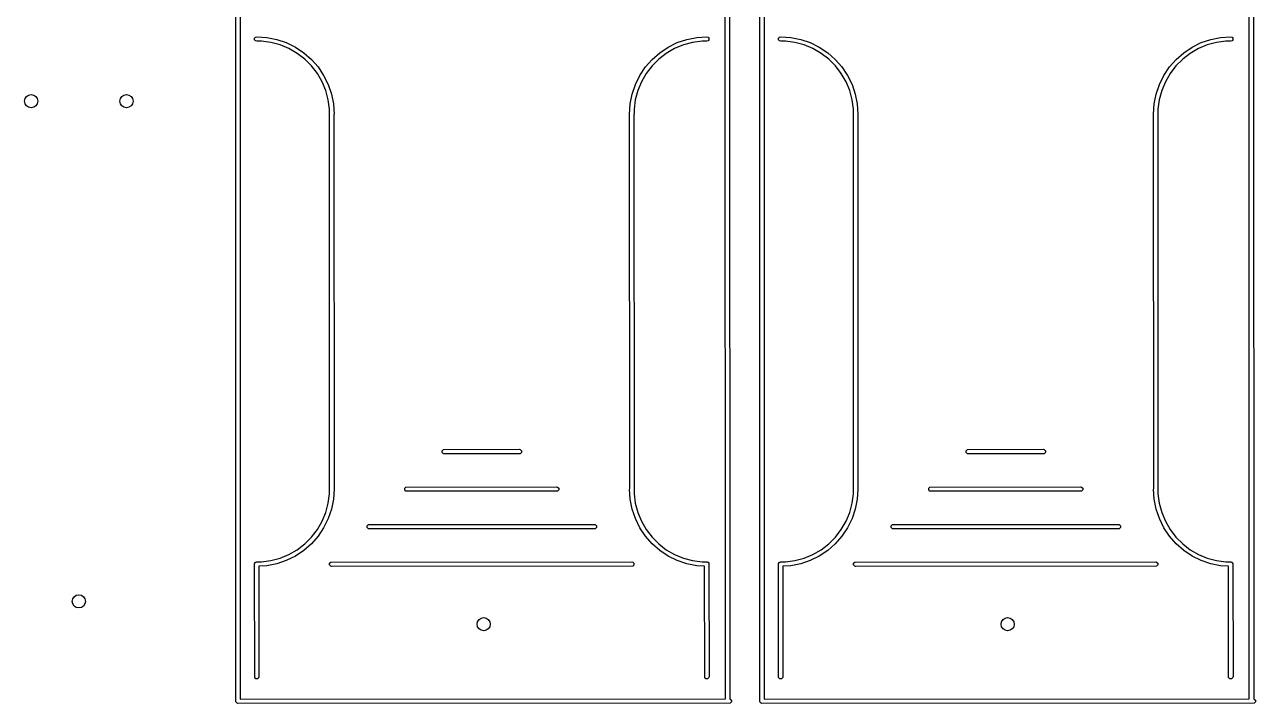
# Model space of a CAD drawing. Extents: x 0.14 to 2.29, y 0.09 to 1.51.
# Drawn here: x 0.143 to 1.435, y 0.093 to 0.805 of the extents above; entities that cross this region are included whole.
import ezdxf

# ---------------------------------------------------------------- set-up
doc = ezdxf.new("R2010")
doc.units = 0
doc.header["$MEASUREMENT"] = 0
doc.layers.add('BLACK', color=7, linetype='CONTINUOUS')

msp = doc.modelspace()

# ---------------------------------------------------------------- linework, layer by layer
at = {"layer": 'BLACK', "linetype": 'CONTINUOUS'}
for p, q in [((0.3649, 0.0944), (0.3648, 1.5047)), ((0.3693, 1.5024), (0.3695, 0.0975)), ((0.8787, 0.0976), (0.8785, 1.5025)), ((0.8831, 1.5025), (0.8833, 0.0976)), ((0.9149, 0.0944), (0.9148, 1.5047)), ((0.9193, 1.5024), (0.9195, 0.0975)), ((1.4287, 0.0976), (1.4285, 1.5025)), ((1.4331, 1.5025), (1.4333, 0.0976)), ((0.3845, 0.791), (0.3854, 0.7922)), ((0.3845, 0.7895), (0.3845, 0.791)), ((0.3854, 0.7884), (0.3845, 0.7895)), ((0.3854, 0.7922), (0.3868, 0.7926)), ((0.3868, 0.7879), (0.3854, 0.7884)), ((0.3868, 0.7926), (0.3974, 0.7919)), ((0.3974, 0.7919), (0.4078, 0.7899)), ((0.4078, 0.7899), (0.4178, 0.7865)), ((0.8282, 0.7865), (0.8382, 0.7899)), ((0.8382, 0.7899), (0.8486, 0.7919)), ((0.8486, 0.7919), (0.8592, 0.7926)), ((0.8592, 0.7926), (0.8606, 0.7922)), ((0.8606, 0.7884), (0.8592, 0.7879)), ((0.8606, 0.7922), (0.8615, 0.791)), ((0.8615, 0.7895), (0.8606, 0.7884)), ((0.8615, 0.791), (0.8615, 0.7895)), ((0.9345, 0.791), (0.9354, 0.7922)), ((0.9345, 0.7895), (0.9345, 0.791)), ((0.9354, 0.7884), (0.9345, 0.7895)), ((0.9354, 0.7922), (0.9368, 0.7926)), ((0.9368, 0.7879), (0.9354, 0.7884)), ((0.9368, 0.7926), (0.9474, 0.7919)), ((0.9474, 0.7919), (0.9578, 0.7899)), ((0.9578, 0.7899), (0.9678, 0.7865)), ((1.3782, 0.7865), (1.3882, 0.7899)), ((1.3882, 0.7899), (1.3986, 0.7919)), ((1.3986, 0.7919), (1.4092, 0.7926)), ((1.4092, 0.7926), (1.4106, 0.7922)), ((1.4106, 0.7884), (1.4092, 0.7879)), ((1.4106, 0.7922), (1.4115, 0.791)), ((1.4115, 0.7895), (1.4106, 0.7884)), ((1.4115, 0.791), (1.4115, 0.7895)), ((0.3918, 0.7879), (0.3868, 0.7879)), ((0.4017, 0.7866), (0.3918, 0.7879)), ((0.4114, 0.784), (0.4017, 0.7866)), ((0.4206, 0.7802), (0.4114, 0.784)), ((0.4178, 0.7865), (0.4273, 0.7818)), ((0.4293, 0.7752), (0.4206, 0.7802)), ((0.4273, 0.7818), (0.4362, 0.7759)), ((0.4372, 0.7691), (0.4293, 0.7752)), ((0.4362, 0.7759), (0.4441, 0.7689)), ((0.8019, 0.7689), (0.8098, 0.7759)), ((0.8167, 0.7752), (0.8088, 0.7691)), ((0.8098, 0.7759), (0.8187, 0.7818)), ((0.8254, 0.7802), (0.8167, 0.7752)), ((0.8187, 0.7818), (0.8282, 0.7865)), ((0.8346, 0.784), (0.8254, 0.7802)), ((0.8443, 0.7866), (0.8346, 0.784)), ((0.8542, 0.7879), (0.8443, 0.7866)), ((0.8592, 0.7879), (0.8542, 0.7879)), ((0.9418, 0.7879), (0.9368, 0.7879)), ((0.9517, 0.7866), (0.9418, 0.7879)), ((0.9614, 0.784), (0.9517, 0.7866)), ((0.9706, 0.7802), (0.9614, 0.784)), ((0.9678, 0.7865), (0.9773, 0.7818)), ((0.9793, 0.7752), (0.9706, 0.7802)), ((0.9773, 0.7818), (0.9862, 0.7759)), ((0.9872, 0.7691), (0.9793, 0.7752)), ((0.9862, 0.7759), (0.9941, 0.7689)), ((1.3519, 0.7689), (1.3598, 0.7759)), ((1.3667, 0.7752), (1.3588, 0.7691)), ((1.3598, 0.7759), (1.3687, 0.7818)), ((1.3754, 0.7802), (1.3667, 0.7752)), ((1.3687, 0.7818), (1.3782, 0.7865)), ((1.3846, 0.784), (1.3754, 0.7802)), ((1.3943, 0.7866), (1.3846, 0.784)), ((1.4042, 0.7879), (1.3943, 0.7866)), ((1.4092, 0.7879), (1.4042, 0.7879)), ((0.4443, 0.762), (0.4372, 0.7691)), ((0.4441, 0.7689), (0.4511, 0.7609)), ((0.7949, 0.7609), (0.8019, 0.7689)), ((0.8088, 0.7691), (0.8017, 0.762)), ((0.9943, 0.762), (0.9872, 0.7691)), ((0.9941, 0.7689), (1.0011, 0.7609)), ((1.3449, 0.7609), (1.3519, 0.7689)), ((1.3588, 0.7691), (1.3517, 0.762)), ((0.4504, 0.7541), (0.4443, 0.762)), ((0.4554, 0.7454), (0.4504, 0.7541)), ((0.4511, 0.7609), (0.457, 0.7521)), ((0.457, 0.7521), (0.4617, 0.7426)), ((0.7843, 0.7426), (0.789, 0.7521)), ((0.789, 0.7521), (0.7949, 0.7609)), ((0.7956, 0.7541), (0.7906, 0.7454)), ((0.8017, 0.762), (0.7956, 0.7541)), ((1.0004, 0.7541), (0.9943, 0.762)), ((1.0054, 0.7454), (1.0004, 0.7541)), ((1.0011, 0.7609), (1.007, 0.7521)), ((1.007, 0.7521), (1.0117, 0.7426)), ((1.3343, 0.7426), (1.339, 0.7521)), ((1.339, 0.7521), (1.3449, 0.7609)), ((1.3456, 0.7541), (1.3406, 0.7454)), ((1.3517, 0.762), (1.3456, 0.7541)), ((0.4593, 0.7361), (0.4554, 0.7454)), ((0.4617, 0.7426), (0.4651, 0.7325)), ((0.7809, 0.7325), (0.7843, 0.7426)), ((0.7906, 0.7454), (0.7867, 0.7361)), ((1.0093, 0.7361), (1.0054, 0.7454)), ((1.0117, 0.7426), (1.0151, 0.7325)), ((1.3309, 0.7325), (1.3343, 0.7426)), ((1.3406, 0.7454), (1.3367, 0.7361)), ((0.4619, 0.7265), (0.4593, 0.7361)), ((0.4632, 0.7165), (0.4619, 0.7265)), ((0.4651, 0.7325), (0.4672, 0.7221)), ((0.7788, 0.7221), (0.7809, 0.7325)), ((0.7841, 0.7265), (0.7828, 0.7165)), ((0.7867, 0.7361), (0.7841, 0.7265)), ((1.0119, 0.7265), (1.0093, 0.7361)), ((1.0132, 0.7165), (1.0119, 0.7265)), ((1.0151, 0.7325), (1.0172, 0.7221)), ((1.3288, 0.7221), (1.3309, 0.7325)), ((1.3341, 0.7265), (1.3328, 0.7165)), ((1.3367, 0.7361), (1.3341, 0.7265)), ((0.4632, 0.7115), (0.4632, 0.7165)), ((0.4633, 0.3184), (0.4632, 0.7115)), ((0.4672, 0.7221), (0.4679, 0.7115)), ((0.4679, 0.7115), (0.4677, 0.711)), ((0.4677, 0.711), (0.4679, 0.3178)), ((0.7781, 0.7115), (0.7788, 0.7221)), ((0.7783, 0.3184), (0.7781, 0.7115)), ((0.7828, 0.7115), (0.7827, 0.711)), ((0.7827, 0.711), (0.7828, 0.3178)), ((0.7828, 0.7165), (0.7828, 0.7115)), ((1.0132, 0.7115), (1.0132, 0.7165)), ((1.0133, 0.3184), (1.0132, 0.7115)), ((1.0172, 0.7221), (1.0179, 0.7115)), ((1.0179, 0.7115), (1.0177, 0.711)), ((1.0177, 0.711), (1.0179, 0.3178)), ((1.3281, 0.7115), (1.3288, 0.7221)), ((1.3283, 0.3184), (1.3281, 0.7115)), ((1.3328, 0.7115), (1.3327, 0.711)), ((1.3327, 0.711), (1.3328, 0.3178)), ((1.3328, 0.7165), (1.3328, 0.7115)), ((0.5814, 0.3581), (0.5827, 0.3594)), ((0.5814, 0.3563), (0.5814, 0.3581)), ((0.5827, 0.355), (0.5814, 0.3563)), ((0.5827, 0.3594), (0.6624, 0.3596)), ((0.5836, 0.3548), (0.5827, 0.355)), ((0.6633, 0.355), (0.5836, 0.3548)), ((0.6624, 0.3596), (0.6633, 0.3594)), ((0.6633, 0.3594), (0.6646, 0.3581)), ((0.6646, 0.3563), (0.6633, 0.355)), ((0.6646, 0.3581), (0.6646, 0.3563)), ((1.1314, 0.3581), (1.1327, 0.3594)), ((1.1314, 0.3563), (1.1314, 0.3581)), ((1.1327, 0.355), (1.1314, 0.3563)), ((1.1327, 0.3594), (1.2124, 0.3596)), ((1.1336, 0.3548), (1.1327, 0.355)), ((1.2133, 0.355), (1.1336, 0.3548)), ((1.2124, 0.3596), (1.2133, 0.3594)), ((1.2133, 0.3594), (1.2146, 0.3581)), ((1.2146, 0.3563), (1.2133, 0.355)), ((1.2146, 0.3581), (1.2146, 0.3563)), ((0.4619, 0.3029), (0.4632, 0.3128)), ((0.4632, 0.3178), (0.4633, 0.3184)), ((0.4632, 0.3128), (0.4632, 0.3178)), ((0.4679, 0.3178), (0.4672, 0.3072)), ((0.5421, 0.3187), (0.5434, 0.32)), ((0.5421, 0.3169), (0.5421, 0.3187)), ((0.5434, 0.3156), (0.5421, 0.3169)), ((0.5434, 0.32), (0.7017, 0.3202)), ((0.5443, 0.3155), (0.5434, 0.3156)), ((0.7026, 0.3156), (0.5443, 0.3155)), ((0.7017, 0.3202), (0.7026, 0.32)), ((0.7026, 0.32), (0.7039, 0.3187)), ((0.7039, 0.3169), (0.7026, 0.3156)), ((0.7039, 0.3187), (0.7039, 0.3169)), ((0.7781, 0.3178), (0.7783, 0.3184)), ((0.7788, 0.3072), (0.7781, 0.3178)), ((0.7828, 0.3178), (0.7828, 0.3128)), ((0.7828, 0.3128), (0.7841, 0.3029)), ((1.0119, 0.3029), (1.0132, 0.3128)), ((1.0132, 0.3178), (1.0133, 0.3184)), ((1.0132, 0.3128), (1.0132, 0.3178)), ((1.0179, 0.3178), (1.0172, 0.3072)), ((1.0921, 0.3187), (1.0934, 0.32)), ((1.0921, 0.3169), (1.0921, 0.3187)), ((1.0934, 0.3156), (1.0921, 0.3169)), ((1.0934, 0.32), (1.2517, 0.3202)), ((1.0943, 0.3155), (1.0934, 0.3156)), ((1.2526, 0.3156), (1.0943, 0.3155)), ((1.2517, 0.3202), (1.2526, 0.32)), ((1.2526, 0.32), (1.2539, 0.3187)), ((1.2539, 0.3169), (1.2526, 0.3156)), ((1.2539, 0.3187), (1.2539, 0.3169)), ((1.3281, 0.3178), (1.3283, 0.3184)), ((1.3288, 0.3072), (1.3281, 0.3178)), ((1.3328, 0.3178), (1.3328, 0.3128)), ((1.3328, 0.3128), (1.3341, 0.3029)), ((0.4593, 0.2932), (0.4619, 0.3029)), ((0.4672, 0.3072), (0.4651, 0.2968)), ((0.7809, 0.2968), (0.7788, 0.3072)), ((0.7841, 0.3029), (0.7867, 0.2932)), ((1.0093, 0.2932), (1.0119, 0.3029)), ((1.0172, 0.3072), (1.0151, 0.2968)), ((1.3309, 0.2968), (1.3288, 0.3072)), ((1.3341, 0.3029), (1.3367, 0.2932)), ((0.4554, 0.284), (0.4593, 0.2932)), ((0.4617, 0.2868), (0.457, 0.2773)), ((0.4651, 0.2968), (0.4617, 0.2868)), ((0.7843, 0.2868), (0.7809, 0.2968)), ((0.789, 0.2773), (0.7843, 0.2868)), ((0.7867, 0.2932), (0.7906, 0.284)), ((1.0054, 0.284), (1.0093, 0.2932)), ((1.0117, 0.2868), (1.007, 0.2773)), ((1.0151, 0.2968), (1.0117, 0.2868)), ((1.3343, 0.2868), (1.3309, 0.2968)), ((1.339, 0.2773), (1.3343, 0.2868)), ((1.3367, 0.2932), (1.3406, 0.284)), ((0.4443, 0.2674), (0.4504, 0.2753)), ((0.4504, 0.2753), (0.4554, 0.284)), ((0.457, 0.2773), (0.4511, 0.2685)), ((0.5027, 0.2794), (0.504, 0.2806)), ((0.5027, 0.2776), (0.5027, 0.2794)), ((0.504, 0.2763), (0.5027, 0.2776)), ((0.504, 0.2806), (0.7411, 0.2808)), ((0.5049, 0.2761), (0.504, 0.2763)), ((0.742, 0.2763), (0.5049, 0.2761)), ((0.7411, 0.2808), (0.742, 0.2806)), ((0.742, 0.2806), (0.7433, 0.2794)), ((0.7433, 0.2776), (0.742, 0.2763)), ((0.7433, 0.2794), (0.7433, 0.2776)), ((0.7949, 0.2685), (0.789, 0.2773)), ((0.7906, 0.284), (0.7956, 0.2753)), ((0.7956, 0.2753), (0.8017, 0.2674)), ((0.9943, 0.2674), (1.0004, 0.2753)), ((1.0004, 0.2753), (1.0054, 0.284)), ((1.007, 0.2773), (1.0011, 0.2685)), ((1.0527, 0.2794), (1.054, 0.2806)), ((1.0527, 0.2776), (1.0527, 0.2794)), ((1.054, 0.2763), (1.0527, 0.2776)), ((1.054, 0.2806), (1.2911, 0.2808)), ((1.0549, 0.2761), (1.054, 0.2763)), ((1.292, 0.2763), (1.0549, 0.2761)), ((1.2911, 0.2808), (1.292, 0.2806)), ((1.292, 0.2806), (1.2933, 0.2794)), ((1.2933, 0.2776), (1.292, 0.2763)), ((1.2933, 0.2794), (1.2933, 0.2776)), ((1.3449, 0.2685), (1.339, 0.2773)), ((1.3406, 0.284), (1.3456, 0.2753)), ((1.3456, 0.2753), (1.3517, 0.2674)), ((0.4293, 0.2542), (0.4372, 0.2603)), ((0.4441, 0.2605), (0.4362, 0.2535)), ((0.4372, 0.2603), (0.4443, 0.2674)), ((0.4511, 0.2685), (0.4441, 0.2605)), ((0.8019, 0.2605), (0.7949, 0.2685)), ((0.8017, 0.2674), (0.8088, 0.2603)), ((0.8098, 0.2535), (0.8019, 0.2605)), ((0.8088, 0.2603), (0.8167, 0.2542)), ((0.9793, 0.2542), (0.9872, 0.2603)), ((0.9941, 0.2605), (0.9862, 0.2535)), ((0.9872, 0.2603), (0.9943, 0.2674)), ((1.0011, 0.2685), (0.9941, 0.2605)), ((1.3519, 0.2605), (1.3449, 0.2685)), ((1.3517, 0.2674), (1.3588, 0.2603)), ((1.3598, 0.2535), (1.3519, 0.2605)), ((1.3588, 0.2603), (1.3667, 0.2542)), ((0.4114, 0.2453), (0.4206, 0.2492)), ((0.4273, 0.2476), (0.4178, 0.2429)), ((0.4206, 0.2492), (0.4293, 0.2542)), ((0.4362, 0.2535), (0.4273, 0.2476)), ((0.8187, 0.2476), (0.8098, 0.2535)), ((0.8167, 0.2542), (0.8254, 0.2492)), ((0.8282, 0.2429), (0.8187, 0.2476)), ((0.8254, 0.2492), (0.8346, 0.2453)), ((0.9614, 0.2453), (0.9706, 0.2492)), ((0.9773, 0.2476), (0.9678, 0.2429)), ((0.9706, 0.2492), (0.9793, 0.2542)), ((0.9862, 0.2535), (0.9773, 0.2476)), ((1.3687, 0.2476), (1.3598, 0.2535)), ((1.3667, 0.2542), (1.3754, 0.2492)), ((1.3782, 0.2429), (1.3687, 0.2476)), ((1.3754, 0.2492), (1.3846, 0.2453)), ((0.3844, 0.2391), (0.3845, 0.2397)), ((0.3846, 0.1201), (0.3844, 0.2391)), ((0.3845, 0.2398), (0.3846, 0.2399)), ((0.3845, 0.2397), (0.3845, 0.2398)), ((0.3846, 0.24), (0.3848, 0.2402)), ((0.3846, 0.2399), (0.3846, 0.24)), ((0.3848, 0.2402), (0.3854, 0.241)), ((0.3854, 0.241), (0.3857, 0.2411)), ((0.3857, 0.2411), (0.3859, 0.2413)), ((0.3859, 0.2413), (0.3862, 0.2413)), ((0.3862, 0.2413), (0.3868, 0.2414)), ((0.3868, 0.2414), (0.3918, 0.2414)), ((0.3974, 0.2374), (0.389, 0.2369)), ((0.389, 0.2369), (0.3891, 0.121)), ((0.3918, 0.2414), (0.4017, 0.2428)), ((0.4078, 0.2395), (0.3974, 0.2374)), ((0.4017, 0.2428), (0.4114, 0.2453)), ((0.4178, 0.2429), (0.4078, 0.2395)), ((0.4633, 0.24), (0.4646, 0.2413)), ((0.4633, 0.2382), (0.4633, 0.24)), ((0.4646, 0.2369), (0.4633, 0.2382)), ((0.4646, 0.2413), (0.7805, 0.2414)), ((0.4655, 0.2367), (0.4646, 0.2369)), ((0.7814, 0.2369), (0.4655, 0.2367)), ((0.7805, 0.2414), (0.7814, 0.2413)), ((0.7814, 0.2413), (0.7827, 0.24)), ((0.7827, 0.2382), (0.7814, 0.2369)), ((0.7827, 0.24), (0.7827, 0.2382)), ((0.8382, 0.2395), (0.8282, 0.2429)), ((0.8346, 0.2453), (0.8443, 0.2428)), ((0.8486, 0.2374), (0.8382, 0.2395)), ((0.8443, 0.2428), (0.8542, 0.2414)), ((0.8569, 0.2369), (0.8486, 0.2374)), ((0.8542, 0.2414), (0.8592, 0.2414)), ((0.857, 0.1201), (0.8569, 0.2369)), ((0.8592, 0.2414), (0.8598, 0.2413)), ((0.8598, 0.2413), (0.8601, 0.2413)), ((0.8601, 0.2413), (0.8603, 0.2411)), ((0.8603, 0.2411), (0.8606, 0.241)), ((0.8606, 0.241), (0.8612, 0.2402)), ((0.8612, 0.2402), (0.8614, 0.24)), ((0.8614, 0.24), (0.8614, 0.2399)), ((0.8614, 0.2399), (0.8615, 0.2398)), ((0.8615, 0.2384), (0.8614, 0.2383)), ((0.8614, 0.2383), (0.8616, 0.121)), ((0.8615, 0.2398), (0.8615, 0.2384)), ((0.9344, 0.2391), (0.9345, 0.2397)), ((0.9346, 0.1201), (0.9344, 0.2391)), ((0.9345, 0.2398), (0.9346, 0.2399)), ((0.9345, 0.2397), (0.9345, 0.2398)), ((0.9346, 0.24), (0.9348, 0.2402)), ((0.9346, 0.2399), (0.9346, 0.24)), ((0.9348, 0.2402), (0.9354, 0.241)), ((0.9354, 0.241), (0.9357, 0.2411)), ((0.9357, 0.2411), (0.9359, 0.2413)), ((0.9359, 0.2413), (0.9362, 0.2413)), ((0.9362, 0.2413), (0.9368, 0.2414)), ((0.9368, 0.2414), (0.9418, 0.2414)), ((0.9474, 0.2374), (0.939, 0.2369)), ((0.939, 0.2369), (0.9391, 0.121)), ((0.9418, 0.2414), (0.9517, 0.2428)), ((0.9578, 0.2395), (0.9474, 0.2374)), ((0.9517, 0.2428), (0.9614, 0.2453)), ((0.9678, 0.2429), (0.9578, 0.2395)), ((1.0133, 0.24), (1.0146, 0.2413)), ((1.0133, 0.2382), (1.0133, 0.24)), ((1.0146, 0.2369), (1.0133, 0.2382)), ((1.0146, 0.2413), (1.3305, 0.2414)), ((1.0155, 0.2367), (1.0146, 0.2369)), ((1.3314, 0.2369), (1.0155, 0.2367)), ((1.3305, 0.2414), (1.3314, 0.2413)), ((1.3314, 0.2413), (1.3327, 0.24)), ((1.3327, 0.2382), (1.3314, 0.2369)), ((1.3327, 0.24), (1.3327, 0.2382)), ((1.3882, 0.2395), (1.3782, 0.2429)), ((1.3846, 0.2453), (1.3943, 0.2428)), ((1.3986, 0.2374), (1.3882, 0.2395)), ((1.3943, 0.2428), (1.4042, 0.2414)), ((1.4069, 0.2369), (1.3986, 0.2374)), ((1.4042, 0.2414), (1.4092, 0.2414)), ((1.407, 0.1201), (1.4069, 0.2369)), ((1.4092, 0.2414), (1.4098, 0.2413)), ((1.4098, 0.2413), (1.4101, 0.2413)), ((1.4101, 0.2413), (1.4103, 0.2411)), ((1.4103, 0.2411), (1.4106, 0.241)), ((1.4106, 0.241), (1.4112, 0.2402)), ((1.4112, 0.2402), (1.4114, 0.24)), ((1.4114, 0.24), (1.4114, 0.2399)), ((1.4114, 0.2399), (1.4115, 0.2398)), ((1.4115, 0.2384), (1.4114, 0.2383)), ((1.4114, 0.2383), (1.4116, 0.121)), ((1.4115, 0.2398), (1.4115, 0.2384)), ((0.3859, 0.1188), (0.3846, 0.1201)), ((0.3877, 0.1188), (0.3859, 0.1188)), ((0.389, 0.1201), (0.3877, 0.1188)), ((0.3891, 0.121), (0.389, 0.1201)), ((0.8583, 0.1188), (0.857, 0.1201)), ((0.8601, 0.1188), (0.8583, 0.1188)), ((0.8614, 0.1201), (0.8601, 0.1188)), ((0.8616, 0.121), (0.8614, 0.1201)), ((0.9359, 0.1188), (0.9346, 0.1201)), ((0.9377, 0.1188), (0.9359, 0.1188)), ((0.939, 0.1201), (0.9377, 0.1188)), ((0.9391, 0.121), (0.939, 0.1201)), ((1.4083, 0.1188), (1.407, 0.1201)), ((1.4101, 0.1188), (1.4083, 0.1188)), ((1.4114, 0.1201), (1.4101, 0.1188)), ((1.4116, 0.121), (1.4114, 0.1201)), ((0.3662, 0.0931), (0.3649, 0.0944)), ((0.3671, 0.0929), (0.3662, 0.0931)), ((0.8838, 0.0931), (0.3671, 0.0929)), ((0.3695, 0.0975), (0.8787, 0.0976)), ((0.8833, 0.0976), (0.8838, 0.0975)), ((0.8838, 0.0975), (0.8851, 0.0962)), ((0.8851, 0.0944), (0.8838, 0.0931)), ((0.8851, 0.0962), (0.8851, 0.0944)), ((0.9162, 0.0931), (0.9149, 0.0944)), ((0.9171, 0.0929), (0.9162, 0.0931)), ((1.4338, 0.0931), (0.9171, 0.0929)), ((0.9195, 0.0975), (1.4287, 0.0976)), ((1.4333, 0.0976), (1.4338, 0.0975)), ((1.4338, 0.0975), (1.4351, 0.0962)), ((1.4351, 0.0944), (1.4338, 0.0931)), ((1.4351, 0.0962), (1.4351, 0.0944))]:
    msp.add_line(p, q, dxfattribs=at)
at = {"layer": 'BLACK'}
for centre in [(0.15, 0.725), (0.25, 0.725), (0.2, 0.2), (0.625, 0.176), (1.175, 0.176)]:
    msp.add_circle(centre, 0.00689, dxfattribs=at)

doc.saveas('drawing.dxf')
